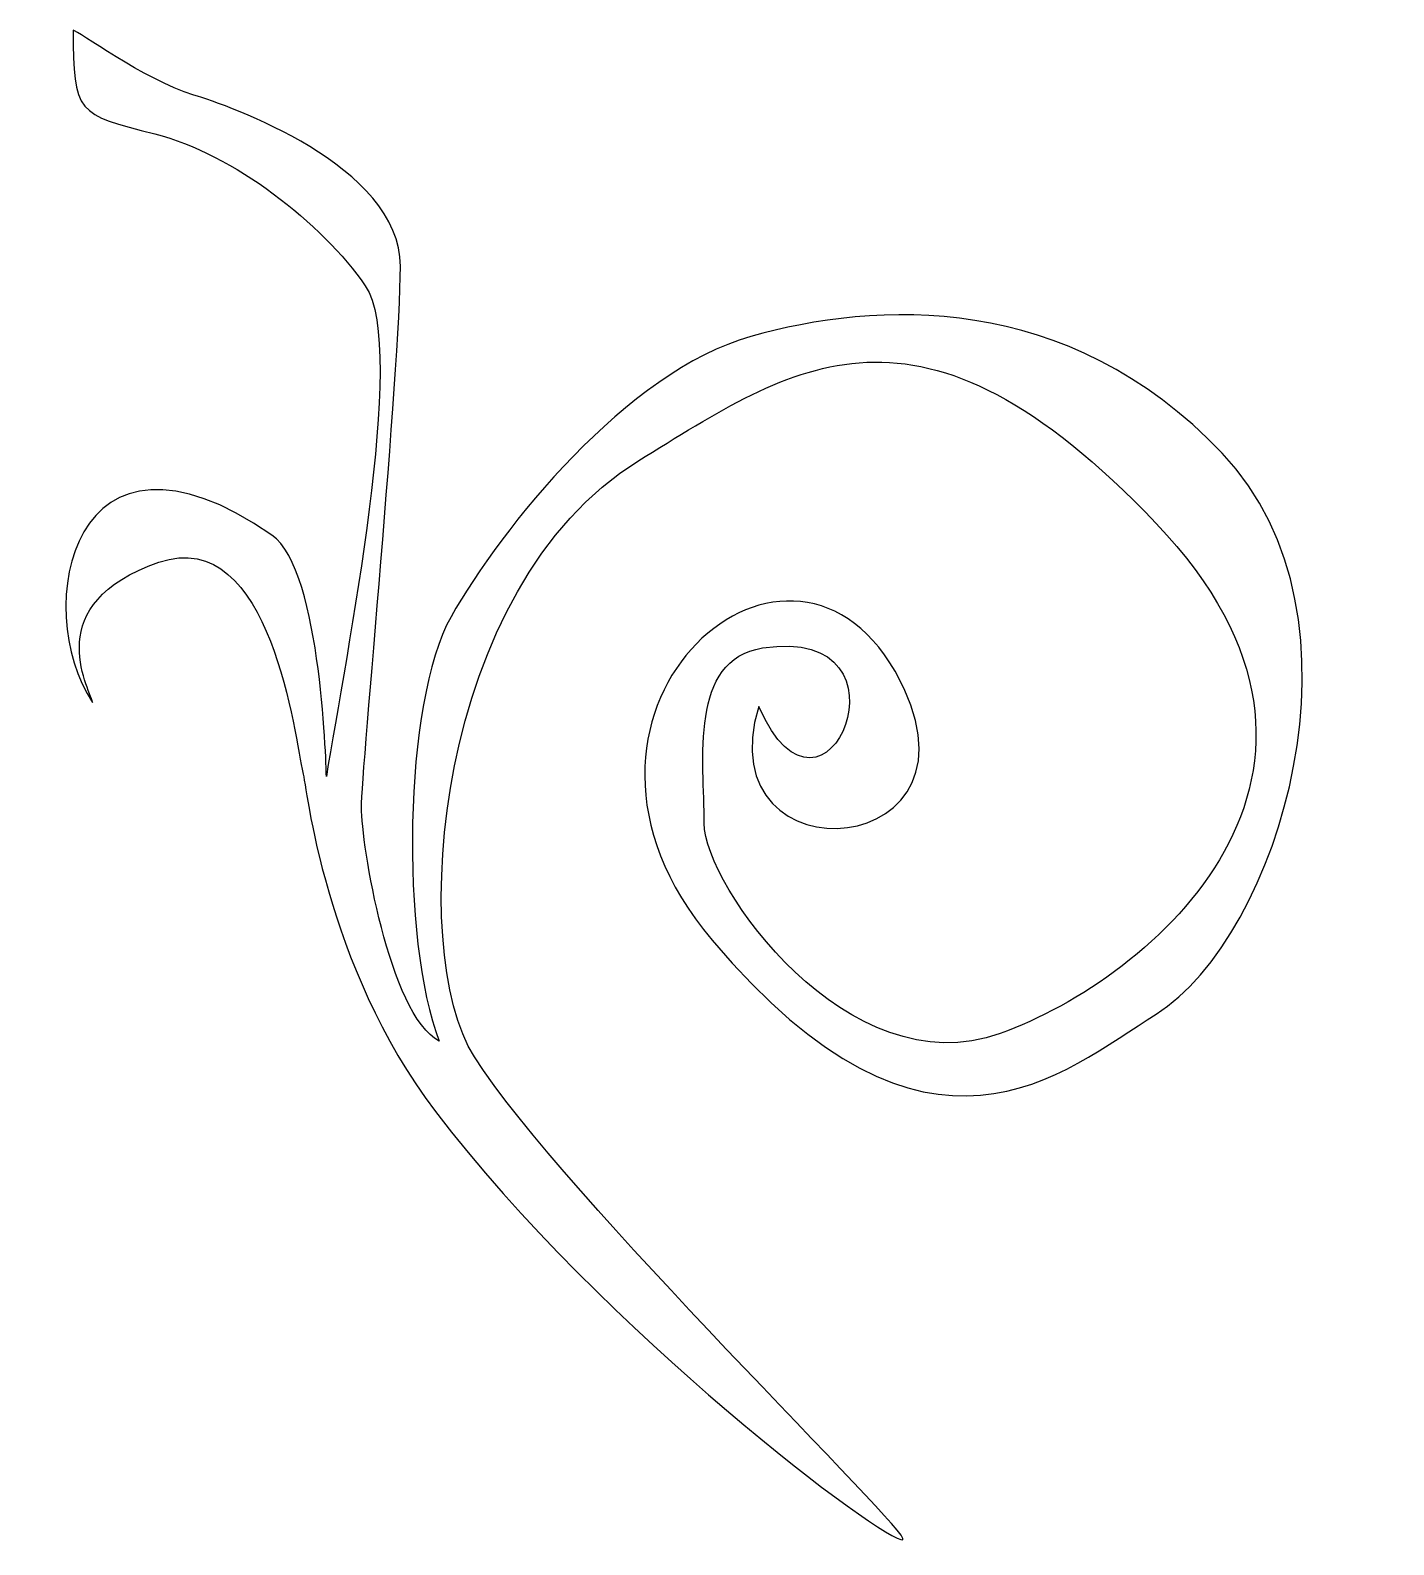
# Model space of a CAD drawing. Header units: centimetres. Extents: x -9.1 to 9.8, y -10.5 to 10.5.
import ezdxf

# ---------------------------------------------------------------- set-up
doc = ezdxf.new("R2010")
doc.units = ezdxf.units.CM
doc.header["$MEASUREMENT"] = 0
doc.layers.add('Camada 1', color=7, linetype='Continuous')

msp = doc.modelspace()

# ---------------------------------------------------------------- linework, layer by layer
at = {"layer": 'Camada 1'}
msp.add_open_spline([(3.03632, -10.4739), (2.82942, -10.54285), (-1.12322, -7.59063), (-3.44928, -4.52945), (-3.44928, -4.52945), (-4.99005, -2.50121), (-5.24398, 0.0012), (-5.28708, 0.17323), (-5.28708, 0.17323), (-5.39522, 0.60545), (-5.7193, 3.63213), (-7.28672, 3.09137), (-7.28672, 3.09137), (-8.93761, 2.52162), (-8.2597, 1.36171), (-8.20562, 1.14581), (-8.20562, 1.14581), (-9.07004, 2.44285), (-8.49325, 5.38999), (-5.7193, 3.46991), (-5.7193, 3.46991), (-5.0167, 2.98361), (-4.96262, 0.11915), (-4.96262, 0.11915), (-4.96262, 0.11915), (-4.69264, 1.79433), (-3.8278, 6.06402), (-4.42226, 6.92884), (-4.42226, 6.92884), (-5.0167, 7.79368), (-6.26006, 8.76664), (-7.3408, 9.03664), (-7.3408, 9.03664), (-8.42157, 9.30659), (-8.47486, 9.31952), (-8.47525, 10.47509), (-8.47525, 10.47509), (-8.42117, 10.47509), (-7.50304, 9.79326), (-6.80044, 9.57696), (-6.80044, 9.57696), (-6.3353, 9.43393), (-3.93598, 8.60398), (-3.93598, 7.19878), (-3.93598, 7.19878), (-3.93598, 5.79358), (-4.47634, 0.1728), (-4.47634, -0.31348), (-4.47634, -0.31348), (-4.47634, -0.79978), (-4.0982, -3.17834), (-3.3956, -3.55611), (-3.3956, -3.55611), (-3.93596, -2.15093), (-3.89833, 1.15832), (-3.23336, 2.33468), (-3.23336, 2.33468), (-2.53076, 3.57804), (-0.79602, 5.74148), (0.92814, 6.2262), (0.92814, 6.2262), (2.6578, 6.71248), (5.30596, 6.87472), (7.46742, 4.6047), (7.46742, 4.6047), (9.6297, 2.33468), (8.25035, -2.11484), (6.54892, -3.17834), (6.54892, -3.17834), (5.25188, -3.98871), (3.39839, -5.71445), (0.38778, -2.15091), (0.38778, -2.15091), (-2.2604, 0.98396), (1.41403, 4.22696), (2.92816, 1.5784), (2.92816, 1.5784), (4.44073, -1.07016), (0.2796, -1.39462), (1.03628, 1.0917), (1.03628, 1.0917), (1.95478, -1.0161), (3.31297, 2.25356), (1.09036, 1.90246), (1.09036, 1.90246), (0.0633, 1.74024), (0.2796, 0.33541), (0.2796, -0.5294), (0.2796, -0.5294), (0.2796, -1.39461), (2.27924, -4.20502), (4.38741, -3.44794), (4.38741, -3.44794), (6.49482, -2.69089), (9.84518, 0.1732), (6.5489, 3.6321), (6.5489, 3.6321), (3.24476, 7.09886), (1.5433, 5.83981), (-0.63933, 4.49652), (-0.63933, 4.49652), (-3.44934, 2.76728), (-3.85529, -2.29121), (-2.90895, -3.77242), (-2.90895, -3.77242), (-1.66596, -5.71757), (3.19777, -10.41982), (3.03632, -10.4739)], degree=3, knots=[0, 0, 0, 0, 0.03571429, 0.03571429, 0.03571429, 0.03571429, 0.07142857, 0.07142857, 0.07142857, 0.07142857, 0.10714286, 0.10714286, 0.10714286, 0.10714286, 0.14285714, 0.14285714, 0.14285714, 0.14285714, 0.17857143, 0.17857143, 0.17857143, 0.17857143, 0.21428571, 0.21428571, 0.21428571, 0.21428571, 0.25, 0.25, 0.25, 0.25, 0.28571429, 0.28571429, 0.28571429, 0.28571429, 0.32142857, 0.32142857, 0.32142857, 0.32142857, 0.35714286, 0.35714286, 0.35714286, 0.35714286, 0.39285714, 0.39285714, 0.39285714, 0.39285714, 0.42857143, 0.42857143, 0.42857143, 0.42857143, 0.46428571, 0.46428571, 0.46428571, 0.46428571, 0.5, 0.5, 0.5, 0.5, 0.53571429, 0.53571429, 0.53571429, 0.53571429, 0.57142857, 0.57142857, 0.57142857, 0.57142857, 0.60714286, 0.60714286, 0.60714286, 0.60714286, 0.64285714, 0.64285714, 0.64285714, 0.64285714, 0.67857143, 0.67857143, 0.67857143, 0.67857143, 0.71428571, 0.71428571, 0.71428571, 0.71428571, 0.75, 0.75, 0.75, 0.75, 0.78571429, 0.78571429, 0.78571429, 0.78571429, 0.82142857, 0.82142857, 0.82142857, 0.82142857, 0.85714286, 0.85714286, 0.85714286, 0.85714286, 0.89285714, 0.89285714, 0.89285714, 0.89285714, 0.92857143, 0.92857143, 0.92857143, 0.92857143, 1, 1, 1, 1], dxfattribs=at)

doc.saveas('drawing.dxf')
